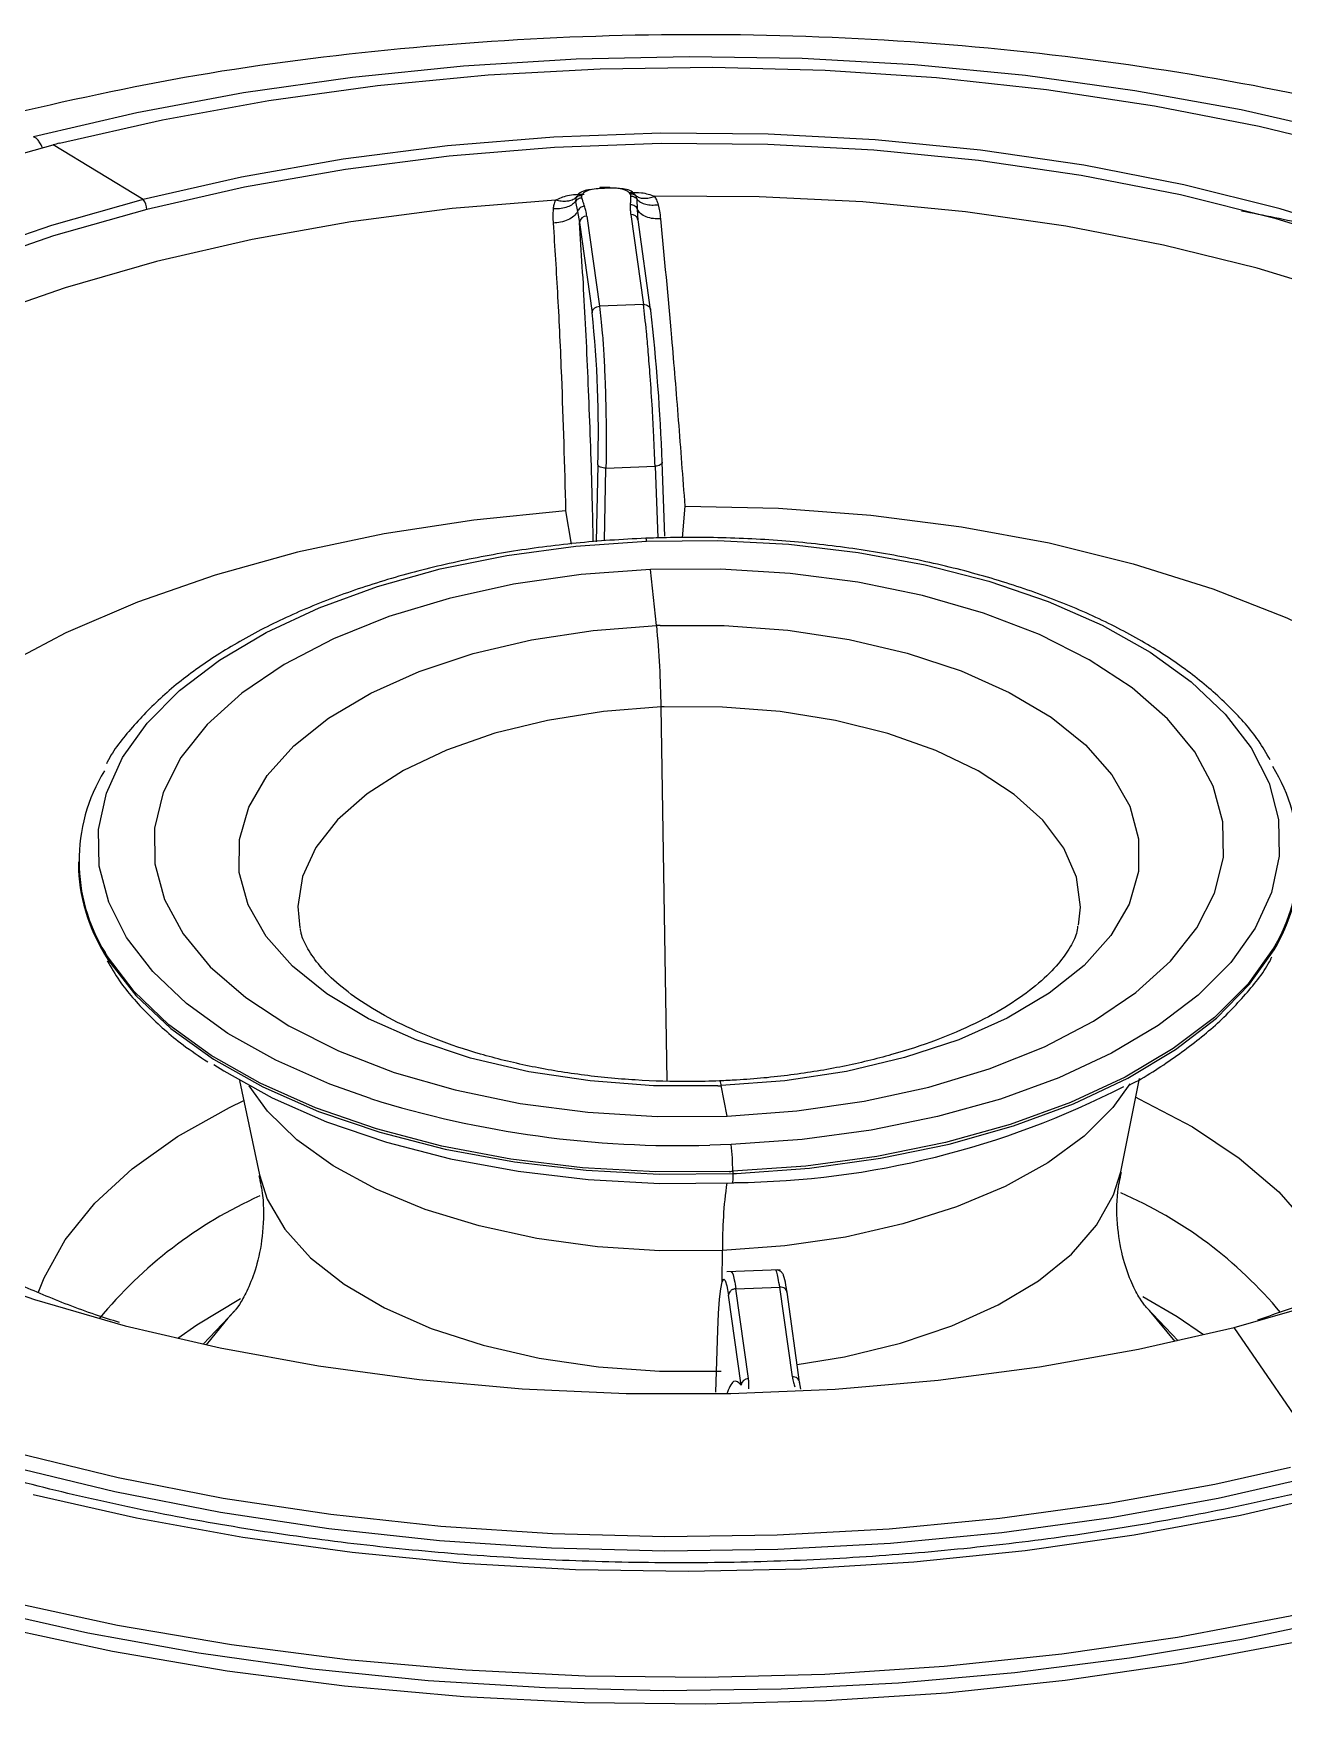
# Model space of a CAD drawing. Extents: x 939 to 1039, y 781 to 934.
# Drawn here: x 963.591 to 965.605, y 830.906 to 833.621 of the extents above; entities that cross this region are included whole.
import ezdxf

# ---------------------------------------------------------------- set-up
doc = ezdxf.new("R2010")
doc.units = 0
doc.header["$MEASUREMENT"] = 0
doc.layers.add('1', color=4, linetype='Continuous')

# ---------------------------------------------------------------- blocks, each defined once
blk = doc.blocks.new('Envoy')
at = {"layer": '1', "color": 3, "linetype": 'Continuous', "lineweight": 25}
for p, q in [((25.1135, 34.1791), (24.9683, 34.2673)), ((25.8111, 34.1818), (25.8104, 34.1756)), ((25.8104, 34.1756), (25.8136, 34.1598)), ((25.8192, 34.1911), (25.8183, 34.1901)), ((25.8652, 34.1992), (25.8498, 34.1986)), ((25.899, 34.193), (25.8989, 34.1933)), ((25.9096, 34.1795), (25.9075, 34.1855)), ((25.9102, 34.1635), (25.9096, 34.1795)), ((25.8136, 34.1598), (25.8169, 34.142)), ((25.8287, 34.1524), (25.8491, 34.0073)), ((25.8994, 34.155), (25.9198, 34.0101)), ((25.9101, 34.1496), (25.9106, 34.1522)), ((25.9112, 34.1456), (25.9102, 34.1635)), ((25.8169, 34.142), (25.8373, 33.9969)), ((25.9316, 34.0015), (25.9112, 34.1465)), ((25.9198, 34.0101), (25.8491, 34.0073)), ((25.8466, 33.7517), (25.8439, 33.6279)), ((25.857, 33.6292), (25.8595, 33.7465)), ((25.8595, 33.7465), (25.9387, 33.7496)), ((25.9387, 33.7496), (25.943, 33.6339)), ((25.9544, 33.637), (25.95, 33.7558)), ((25.7945, 33.6774), (25.8036, 33.6239)), ((25.9831, 33.6341), (25.9872, 33.6849)), ((25.9412, 33.4927), (25.9313, 33.5831)), ((25.9584, 32.759), (25.9484, 33.3616)), ((25.0091, 33.1121), (25.0091, 33.1084)), ((25.269, 32.7597), (25.3009, 32.6078)), ((26.0551, 32.7024), (26.0454, 32.7514)), ((26.6894, 32.6128), (26.7198, 32.7627)), ((26.0616, 32.6566), (26.0268, 32.6555)), ((26.0639, 32.6134), (26.064, 32.6097)), ((26.0469, 32.4352), (26.0475, 32.4856)), ((26.1402, 32.4549), (26.0542, 32.4515)), ((26.0775, 32.2689), (26.0572, 32.4138)), ((26.0689, 32.4241), (26.1396, 32.4269)), ((26.0893, 32.2793), (26.0689, 32.4241)), ((26.16, 32.2821), (26.1396, 32.4269)), ((26.1717, 32.2736), (26.1514, 32.4185)), ((25.2613, 32.3888), (25.2104, 32.3346)), ((26.7819, 32.3403), (26.7306, 32.394)), ((26.0366, 32.2573), (26.0398, 32.3573)), ((27.0177, 32.1495), (26.8721, 32.3619)), ((26.1736, 32.2622), (26.1707, 32.2766))]:
    blk.add_line(p, q, dxfattribs=at)
at = {"layer": '1', "color": 3, "linetype": 'Continuous', "lineweight": 25, "flags": 128}
for points in [[(27.5372, 34.123), (27.5085, 34.1352), (27.3634, 34.1914), (27.2102, 34.2416), (27.05, 34.2858), (26.8835, 34.3235), (26.7118, 34.3545), (26.536, 34.3788), (26.357, 34.3961), (26.1758, 34.4063), (25.9936, 34.4094), (25.8113, 34.4053), (25.6301, 34.3942), (25.4511, 34.376), (25.2752, 34.3509), (25.1035, 34.3189), (24.937, 34.2804)], [(24.9789, 34.27), (25.1449, 34.3078), (25.3161, 34.3388), (25.4915, 34.363), (25.6699, 34.38), (25.8504, 34.3898), (26.0317, 34.3924), (26.2128, 34.3877), (26.3925, 34.3757), (26.5698, 34.3566), (26.7435, 34.3304), (26.9127, 34.2973), (27.0761, 34.2576), (27.233, 34.2113), (27.3822, 34.1589), (27.5228, 34.1007), (27.6541, 34.037), (27.7751, 33.9682), (27.8852, 33.8947), (27.9837, 33.817), (28.0699, 33.7356), (28.1434, 33.6509), (28.1845, 33.5937)], [(27.7727, 33.7252), (27.6893, 33.8027), (27.593, 33.8761), (27.4845, 33.9449), (27.3646, 34.0086), (27.2343, 34.0666), (27.0946, 34.1186), (26.9465, 34.1641), (26.7911, 34.2029), (26.6296, 34.2345), (26.4633, 34.2588), (26.2934, 34.2756), (26.1212, 34.2847), (25.9481, 34.2861), (25.7753, 34.2798), (25.6041, 34.2658), (25.4359, 34.2443), (25.272, 34.2153), (25.1135, 34.1791)], [(23.8918, 33.6984), (23.9458, 33.7546), (24.0366, 33.8352), (24.1393, 33.912), (24.2534, 33.9844), (24.3783, 34.0521), (24.513, 34.1146), (24.6569, 34.1715), (24.8089, 34.2225), (24.9683, 34.2673)], [(27.7606, 33.7123), (27.6778, 33.7892), (27.5821, 33.8621), (27.4744, 33.9304), (27.3553, 33.9937), (27.2259, 34.0513), (27.0871, 34.103), (26.94, 34.1482), (26.7857, 34.1867), (26.6253, 34.2181), (26.4602, 34.2422), (26.2914, 34.2589), (26.1204, 34.268), (25.9484, 34.2694), (25.7768, 34.2631), (25.6068, 34.2492), (25.4398, 34.2278), (25.2769, 34.199), (25.1195, 34.1631)], [(25.1135, 34.1791), (24.9657, 34.1373), (24.8253, 34.0892), (24.6934, 34.0352), (24.5708, 33.9757), (24.4584, 33.9111), (24.3571, 33.842), (24.2676, 33.7687), (24.1905, 33.6918), (24.1264, 33.6118), (24.0757, 33.5294), (24.0389, 33.4452), (24.0188, 33.3732)], [(25.7781, 34.1783), (25.6117, 34.1645), (25.4483, 34.1433), (25.2891, 34.1149), (25.1352, 34.0794), (24.988, 34.0372), (24.8484, 33.9886), (24.7177, 33.934), (24.5967, 33.8737), (24.4864, 33.8083), (24.3877, 33.7382), (24.3013, 33.6641)], [(27.5395, 33.7898), (27.4337, 33.8565), (27.3168, 33.9181), (27.1898, 33.9743), (27.0537, 34.0246), (26.9093, 34.0685), (26.758, 34.1058), (26.6008, 34.1362), (26.439, 34.1594), (26.2737, 34.1753), (26.1063, 34.1837), (25.938, 34.1845)], [(25.1195, 34.1631), (24.9693, 34.1205), (24.8269, 34.0713), (24.6932, 34.0161), (24.5694, 33.9552), (24.4563, 33.889), (24.3548, 33.8181), (24.2657, 33.7429), (24.1896, 33.6641), (24.1272, 33.5823), (24.0788, 33.498), (24.0449, 33.412), (24.0257, 33.3248), (24.0214, 33.2371), (24.0319, 33.1496), (24.0573, 33.063), (24.0973, 32.9778), (24.1515, 32.8948), (24.2197, 32.8145)], [(24.9362, 32.0925), (25.1026, 32.0548), (25.2743, 32.0237), (25.4502, 31.9995), (25.6292, 31.9822), (25.8104, 31.972), (25.9926, 31.9689), (26.1748, 31.9729), (26.356, 31.984), (26.5351, 32.0022), (26.7109, 32.0274), (26.8826, 32.0593), (27.0491, 32.0979)], [(25.7945, 33.6774), (25.6464, 33.6628), (25.5018, 33.6405), (25.3624, 33.6108), (25.2295, 33.574), (25.1045, 33.5306), (24.9888, 33.4808), (24.8835, 33.4254), (24.7919, 33.3663)], [(25.9872, 33.6849), (26.1377, 33.6817), (26.2867, 33.6707), (26.4327, 33.652), (26.5742, 33.6258), (26.7096, 33.5924), (26.8376, 33.5521), (26.9569, 33.5053), (27.0663, 33.4525), (27.0906, 33.4392)], [(25.4799, 32.7306), (25.4142, 32.754), (25.3273, 32.7923), (25.25, 32.8357), (25.1836, 32.8836), (25.1289, 32.9353), (25.0869, 32.99), (25.0581, 33.0469), (25.0429, 33.1052), (25.0416, 33.1641), (25.0542, 33.2227), (25.0805, 33.2801), (25.12, 33.3355), (25.1723, 33.388), (25.2366, 33.4371), (25.3119, 33.4818), (25.3972, 33.5215), (25.4911, 33.5558), (25.5924, 33.584), (25.6995, 33.6058), (25.8108, 33.6208), (25.9249, 33.6289)], [(25.9249, 33.6289), (26.0399, 33.6299), (26.1543, 33.6238), (26.2663, 33.6106), (26.3743, 33.5906), (26.4768, 33.5641), (26.5722, 33.5315), (26.6592, 33.4932), (26.7365, 33.4498), (26.8029, 33.4019), (26.8575, 33.3502), (26.8996, 33.2955), (26.9284, 33.2386), (26.9435, 33.1802), (26.9448, 33.1214), (26.9323, 33.0628), (26.906, 33.0054), (26.8665, 32.95), (26.8141, 32.8974), (26.7499, 32.8484), (26.6746, 32.8037), (26.5893, 32.7639), (26.4954, 32.7297), (26.3941, 32.7015), (26.287, 32.6797), (26.1756, 32.6646), (26.0616, 32.6566)], [(25.9313, 33.5831), (25.8195, 33.5749), (25.7107, 33.5593), (25.6067, 33.5366), (25.5093, 33.5071), (25.4202, 33.4714), (25.3408, 33.4301), (25.2727, 33.3839), (25.2169, 33.3335), (25.1744, 33.2799), (25.1458, 33.2239), (25.1318, 33.1665), (25.1325, 33.1088), (25.148, 33.0516), (25.1779, 32.996), (25.2217, 32.9428), (25.2788, 32.8932), (25.3481, 32.8477), (25.4284, 32.8074), (25.5184, 32.7727), (25.6165, 32.7444), (25.7211, 32.7229), (25.8303, 32.7086), (25.9423, 32.7017), (26.0551, 32.7024)], [(26.0551, 32.7024), (26.167, 32.7106), (26.2758, 32.7262), (26.3798, 32.7489), (26.4772, 32.7784), (26.5663, 32.8141), (26.6456, 32.8554), (26.7138, 32.9016), (26.7696, 32.952), (26.8121, 33.0056), (26.8407, 33.0616), (26.8547, 33.1189), (26.854, 33.1767), (26.8385, 33.2339), (26.8086, 33.2895), (26.7648, 33.3426), (26.7077, 33.3923), (26.6384, 33.4377), (26.5581, 33.4781), (26.4681, 33.5128), (26.37, 33.5411), (26.2654, 33.5626), (26.1562, 33.5769), (26.0442, 33.5837), (25.9313, 33.5831)], [(26.0398, 32.7512), (25.9364, 32.7513), (25.8341, 32.7589), (25.7351, 32.7739), (25.6413, 32.7959), (25.5547, 32.8245), (25.4769, 32.8592), (25.4096, 32.8992), (25.3541, 32.9437), (25.3116, 32.9918), (25.2829, 33.0426), (25.2685, 33.0949), (25.2689, 33.1478), (25.2839, 33.2002), (25.3133, 33.251), (25.3565, 33.2992), (25.4125, 33.3438), (25.4803, 33.384), (25.5586, 33.4188), (25.6456, 33.4476), (25.7397, 33.4698), (25.8389, 33.4849), (25.9412, 33.4927)], [(25.9469, 33.493), (26.0503, 33.4929), (26.1525, 33.4852), (26.2515, 33.4703), (26.3453, 33.4482), (26.4319, 33.4196), (26.5097, 33.3849), (26.577, 33.3449), (26.6325, 33.3004), (26.675, 33.2523), (26.7038, 33.2016), (26.7181, 33.1492), (26.7177, 33.0963), (26.7027, 33.0439), (26.6733, 32.9931), (26.6302, 32.9449), (26.5741, 32.9003), (26.5063, 32.8602), (26.4281, 32.8254), (26.341, 32.7965), (26.247, 32.7743), (26.1478, 32.7592), (26.0454, 32.7514)], [(25.9484, 33.3616), (25.8554, 33.3543), (25.7654, 33.34), (25.6805, 33.3191), (25.6026, 33.292), (25.5334, 33.2592), (25.4744, 33.2216), (25.427, 33.1799), (25.3921, 33.1351), (25.3706, 33.0882), (25.363, 33.0403), (25.3662, 33.0057)], [(26.6212, 33.0098), (26.6242, 33.0392), (26.6179, 33.0872), (26.5976, 33.1342), (26.5639, 33.179), (26.5176, 33.2208), (26.4596, 33.2585), (26.3912, 33.2913), (26.314, 33.3186), (26.2297, 33.3397), (26.1401, 33.3541), (26.0473, 33.3615), (25.9533, 33.3617)], [(27.9678, 32.2454), (27.8387, 32.1736), (27.6996, 32.1068), (27.5515, 32.0453), (27.3951, 31.9895), (27.2311, 31.9397), (27.0606, 31.8962), (26.8844, 31.8591), (26.7034, 31.8287), (26.5187, 31.8051), (26.3311, 31.7884), (26.1417, 31.7788), (25.9516, 31.7763), (25.7616, 31.7809), (25.5729, 31.7926), (25.3865, 31.8114), (25.2033, 31.837), (25.0242, 31.8694), (24.8504, 31.9085)], [(26.872, 32.3619), (27.0238, 32.405), (27.1678, 32.4547), (27.3028, 32.5105), (27.4278, 32.5722), (27.5419, 32.6392), (27.6442, 32.711), (27.7339, 32.787), (27.8104, 32.8668), (27.8731, 32.9496), (27.9215, 33.0348), (27.9551, 33.1218), (27.9739, 33.21), (27.9773, 33.2492)], [(24.0168, 33.1675), (24.0334, 33.1018), (24.0676, 33.0174), (24.1156, 32.9349), (24.1772, 32.8548), (24.2518, 32.7776), (24.339, 32.7041), (24.4381, 32.6346), (24.5484, 32.5697), (24.6691, 32.5098), (24.7993, 32.4554), (24.9382, 32.4069), (25.0846, 32.3646), (25.2376, 32.3289), (25.396, 32.2999), (25.5587, 32.2779), (25.7246, 32.2631), (25.8923, 32.2555), (26.0608, 32.2553), (26.2289, 32.2623), (26.3952, 32.2766), (26.5586, 32.2981), (26.7179, 32.3266), (26.872, 32.3619)], [(25.0514, 32.9635), (25.0579, 32.9529), (25.1015, 32.8965), (25.158, 32.8433), (25.2267, 32.794), (25.3066, 32.7493), (25.3964, 32.7099), (25.4948, 32.6763), (25.6005, 32.6491), (25.7119, 32.6285), (25.8274, 32.615), (25.9454, 32.6087), (26.064, 32.6097)], [(26.0581, 32.6132), (25.9394, 32.6126), (25.8216, 32.6192), (25.7062, 32.6331), (25.5951, 32.654), (25.4897, 32.6816), (25.3916, 32.7155), (25.3023, 32.7552), (25.223, 32.8001), (25.1549, 32.8496), (25.0989, 32.903), (25.056, 32.9595), (25.0521, 32.9658)], [(26.9356, 32.9727), (26.8946, 32.9156), (26.8405, 32.8614), (26.774, 32.811), (26.6962, 32.7649), (26.6082, 32.724), (26.5113, 32.6887), (26.4069, 32.6597), (26.2964, 32.6372), (26.1815, 32.6217), (26.0639, 32.6134)], [(26.0702, 32.61), (26.1877, 32.6187), (26.3023, 32.6345), (26.4125, 32.6573), (26.5166, 32.6867), (26.6131, 32.7223), (26.7005, 32.7635), (26.7778, 32.8098), (26.8436, 32.8604), (26.897, 32.9148), (26.9364, 32.9703)], [(25.2274, 32.7856), (25.2434, 32.7753), (25.3215, 32.7316), (25.4093, 32.693), (25.5057, 32.6601), (25.6091, 32.6335), (25.7181, 32.6134), (25.8311, 32.6001), (25.9465, 32.594), (26.0625, 32.595)], [(26.0475, 32.4856), (25.9462, 32.4851), (25.8457, 32.4918), (25.748, 32.5053), (25.6549, 32.5256), (25.5681, 32.5521), (25.4893, 32.5845), (25.4198, 32.6221), (25.3611, 32.6642), (25.3142, 32.7101), (25.2844, 32.751)], [(26.7037, 32.7541), (26.6764, 32.7161), (26.6301, 32.6699), (26.5719, 32.6272), (26.503, 32.589), (26.4246, 32.5559), (26.3382, 32.5286), (26.2454, 32.5075), (26.1479, 32.4931), (26.0475, 32.4856)], [(24.9444, 32.4178), (24.9538, 32.4419), (24.9878, 32.5032), (25.0354, 32.562), (25.096, 32.6176), (25.1688, 32.6693), (25.2528, 32.7163), (25.2758, 32.7275)], [(26.7137, 32.7326), (26.7184, 32.7304), (26.8048, 32.685), (26.8803, 32.6348), (26.9439, 32.5804), (26.9946, 32.5225), (27.0318, 32.4619), (27.0478, 32.4237)], [(25.3009, 32.6078), (25.3135, 32.5686), (25.3418, 32.52), (25.3834, 32.4739), (25.4374, 32.4314), (25.5027, 32.3932), (25.5779, 32.3602), (25.6616, 32.333), (25.752, 32.3122), (25.8474, 32.2982), (25.9457, 32.2913), (26.0451, 32.2916)], [(26.064, 32.6097), (26.0639, 32.6057), (26.0639, 32.6022), (26.0638, 32.5993), (26.0636, 32.597), (26.0634, 32.5954), (26.0631, 32.5945), (26.0628, 32.5944), (26.0625, 32.595)], [(26.1677, 32.3021), (26.244, 32.3147), (26.3341, 32.3364), (26.4173, 32.3644), (26.4919, 32.3982), (26.5565, 32.437), (26.6097, 32.48), (26.6505, 32.5265), (26.6779, 32.5755), (26.6894, 32.6128)], [(27.1391, 31.9374), (26.9625, 31.8965), (26.7806, 31.8623), (26.5942, 31.8353), (26.4045, 31.8154), (26.2125, 31.8028), (26.0193, 31.7976), (25.8259, 31.7998), (25.6335, 31.8094), (25.443, 31.8263), (25.2557, 31.8505), (25.0724, 31.8817), (24.8944, 31.92), (24.7224, 31.9649), (24.5576, 32.0163), (24.4008, 32.0738), (24.2529, 32.1373), (24.1148, 32.2062), (23.9871, 32.2803), (23.8707, 32.359), (23.7661, 32.4421), (23.674, 32.5289)], [(27.0134, 32.1245), (26.8464, 32.0864), (26.6741, 32.0551), (26.4977, 32.0309), (26.3181, 32.0137), (26.1366, 32.0038), (25.9542, 32.0013), (25.772, 32.006), (25.5911, 32.018), (25.4128, 32.0373), (25.238, 32.0636), (25.0678, 32.0969), (24.9034, 32.1369), (24.7456, 32.1834), (24.5955, 32.2361), (24.454, 32.2947), (24.3219, 32.3588), (24.2001, 32.428), (24.0894, 32.5019), (24.062, 32.5222)], [(27.1495, 31.8958), (26.9714, 31.8545), (26.7878, 31.8201), (26.5998, 31.7927), (26.4084, 31.7727), (26.2146, 31.76), (26.0196, 31.7547), (25.8245, 31.757), (25.6303, 31.7666), (25.4382, 31.7837), (25.2491, 31.8081), (25.0642, 31.8396), (24.8846, 31.8782), (24.7111, 31.9235), (24.5448, 31.9754), (24.3865, 32.0335), (24.2373, 32.0975), (24.0979, 32.167), (23.9691, 32.2418), (23.8516, 32.3212), (23.7461, 32.405), (23.6532, 32.4926)], [(26.0399, 32.3573), (26.041, 32.3845), (26.0426, 32.4071), (26.0446, 32.4241), (26.0468, 32.4351), (26.0493, 32.4396), (26.0519, 32.4375), (26.0546, 32.4287), (26.0572, 32.4138)], [(26.9629, 32.1359), (26.8412, 32.109), (26.6699, 32.0779), (26.4946, 32.0538), (26.3161, 32.0368), (26.1356, 32.0269), (25.9543, 32.0244), (25.7732, 32.0291), (25.5935, 32.041), (25.4162, 32.0602), (25.2425, 32.0863), (25.0734, 32.1194), (24.9099, 32.1592), (24.7531, 32.2054), (24.6039, 32.2578), (24.4632, 32.316), (24.332, 32.3797), (24.2676, 32.4149)], [(26.8229, 32.3498), (26.7803, 32.3789), (26.7248, 32.4113)], [(25.2707, 32.4081), (25.1999, 32.3655), (25.1693, 32.3438)], [(25.2609, 32.3884), (25.2498, 32.3769), (25.215, 32.3337)], [(26.7773, 32.3393), (26.7358, 32.3889), (26.7325, 32.3922)]]:
    blk.add_lwpolyline(points, dxfattribs=at)
at = {"layer": '1', "color": 3, "linetype": 'Continuous', "lineweight": 25}
for centre, radius, start, end in [((25.9542, 30.4061), 3.985, 104.1668, 104.3238), ((25.0962, 34.1635), 0.0233, 358.9918, 42.0532), ((25.8285, 34.1408), 0.0116, 88.9374, 173.8289), ((25.9006, 34.1443), 0.0108, 11.8522, 96.2861), ((23.976, 33.8041), 1.8713, 358.396, 5.9141), ((23.0017, 33.6575), 2.95, 1.9098, 6.6801), ((25.9172, 33.6293), 0.00774, 357.4092, 31.6861), ((25.9991, 32.0286), 1.4653, 92.0433, 92.2654), ((24.3519, 33.3401), 1.5967, 0.7686, 5.4849), ((26.0241, 31.4012), 1.9619, 92.0677, 92.2118), ((25.2896, 33.1131), 0.2794, 148.6045, 211.8188), ((26.6941, 33.1182), 0.282, 328.9246, 31.4987), ((25.2931, 33.1125), 0.284, 180.8317, 211.6655), ((26.6891, 33.1188), 0.2885, 328.9992, 359.3344), ((25.9865, 34.2422), 1.492, 272.0444, 272.2626), ((26.0366, 32.7524), 0.00891, 353.2747, 47.5782), ((26.0522, 34.0018), 1.4067, 270.668, 297.1596), ((25.9774, 34.3249), 1.6701, 252.6719, 271.6964), ((25.6715, 32.6136), 0.3924, 359.9717, 6.2816), ((25.9925, 34.4235), 1.8115, 272.0734, 272.2599), ((25.9828, 34.6553), 2.0472, 272.271, 272.445), ((25.5937, 31.9232), 0.7131, 114.2004, 140.5945), ((26.7418, 32.4971), 0.6944, 171.9187, 180.9457), ((25.9899, 34.4343), 1.8408, 272.26, 272.4493), ((26.4163, 31.9452), 0.6897, 39.706, 66.6815), ((26.089, 32.2677), 0.0116, 88.9312, 173.8399), ((26.1612, 32.2715), 0.0107, 6.2987, 96.568)]:
    blk.add_arc(centre, radius, start, end, dxfattribs=at)
for points, knots in [([(24.8476, 34.3054), (24.9507, 34.3293), (25.1569, 34.3771), (25.4857, 34.4218), (25.8218, 34.4458), (26.1612, 34.4468), (26.4977, 34.4251), (26.8255, 34.3812), (27.1391, 34.3156), (27.4332, 34.2297), (27.702, 34.1246), (27.9443, 34.0032), (28.0769, 33.91), (28.1432, 33.8634)], [0, 0, 0, 0, 0.090909, 0.181818, 0.272727, 0.363636, 0.454545, 0.545454, 0.636364, 0.727273, 0.818182, 0.909091, 1, 1, 1, 1]), ([(24.9513, 34.2626), (24.9506, 34.2641), (24.9487, 34.2683), (24.9452, 34.2736), (24.941, 34.2783), (24.9384, 34.2797), (24.937, 34.2804)], [0, 0, 0, 0, 0.16568, 0.443765, 0.7219, 1, 1, 1, 1]), ([(25.7781, 34.1783), (25.777, 34.1757), (25.7751, 34.1711), (25.7746, 34.1662), (25.7744, 34.1641)], [0, 0, 0, 0, 0.5603537, 1, 1, 1, 1]), ([(25.8104, 34.1756), (25.8084, 34.1738), (25.8043, 34.17), (25.7953, 34.1662), (25.7851, 34.164), (25.7779, 34.1641), (25.7744, 34.1641)], [0, 0, 0, 0, 0.250222, 0.506822, 0.759838, 1, 1, 1, 1]), ([(25.7781, 34.1783), (25.7844, 34.1812), (25.7986, 34.1875), (25.8153, 34.1878), (25.8246, 34.188)], [0, 0, 0, 0, 0.4509755, 1, 1, 1, 1]), ([(25.8111, 34.1818), (25.8091, 34.1805), (25.8052, 34.1779), (25.7969, 34.1761), (25.7877, 34.1761), (25.7812, 34.1776), (25.7781, 34.1783)], [0, 0, 0, 0, 0.249555, 0.505301, 0.758238, 1, 1, 1, 1]), ([(25.8207, 34.1819), (25.8197, 34.1817), (25.8175, 34.1814), (25.8146, 34.18), (25.8121, 34.1781), (25.8109, 34.1764), (25.8104, 34.1756)], [0, 0, 0, 0, 0.24544, 0.500032, 0.754641, 1, 1, 1, 1]), ([(25.837, 34.1954), (25.8331, 34.1949), (25.825, 34.1938), (25.8156, 34.19), (25.8126, 34.1846), (25.8111, 34.1818)], [0, 0, 0, 0, 0.311274, 0.648211, 1, 1, 1, 1]), ([(25.8205, 34.1855), (25.8195, 34.1854), (25.8175, 34.1854), (25.814, 34.1844), (25.8122, 34.1828), (25.8111, 34.1818)], [0, 0, 0, 0, 0.277134, 0.562102, 1, 1, 1, 1]), ([(25.8207, 34.1819), (25.8205, 34.1825), (25.8203, 34.1837), (25.8205, 34.1849), (25.8205, 34.1855)], [0, 0, 0, 0, 0.5597626, 1, 1, 1, 1]), ([(25.8502, 34.1969), (25.8458, 34.1966), (25.8375, 34.196), (25.8278, 34.1929), (25.8222, 34.1892), (25.8211, 34.1867), (25.8205, 34.1855)], [0, 0, 0, 0, 0.333501, 0.622417, 0.821336, 1, 1, 1, 1]), ([(25.8249, 34.1684), (25.8241, 34.1709), (25.8226, 34.1754), (25.8213, 34.1799), (25.8207, 34.1819)], [0, 0, 0, 0, 0.5600166, 1, 1, 1, 1]), ([(25.8502, 34.1969), (25.8501, 34.1974), (25.85, 34.1984), (25.8497, 34.1987), (25.8495, 34.198), (25.8495, 34.1968), (25.8494, 34.1962)], [0, 0, 0, 0, 0.244412, 0.500014, 0.755562, 1, 1, 1, 1]), ([(25.8656, 34.1975), (25.8628, 34.1974), (25.8576, 34.1972), (25.8525, 34.197), (25.8502, 34.1969)], [0, 0, 0, 0, 0.560022, 1, 1, 1, 1]), ([(25.8656, 34.1975), (25.8656, 34.198), (25.8654, 34.199), (25.8652, 34.1993), (25.865, 34.1986), (25.8649, 34.1974), (25.8649, 34.1968)], [0, 0, 0, 0, 0.244367, 0.499933, 0.755493, 1, 1, 1, 1]), ([(25.8983, 34.1885), (25.8976, 34.1894), (25.8962, 34.1915), (25.8917, 34.1941), (25.8851, 34.1963), (25.8761, 34.1976), (25.8692, 34.1976), (25.8656, 34.1975)], [0, 0, 0, 0, 0.149488, 0.312488, 0.494147, 0.732243, 1, 1, 1, 1]), ([(25.9075, 34.1855), (25.9053, 34.1882), (25.9011, 34.1933), (25.8909, 34.1962), (25.8832, 34.1966), (25.88, 34.1968)], [0, 0, 0, 0, 0.377454, 0.738048, 1, 1, 1, 1]), ([(25.898, 34.1904), (25.9043, 34.1907), (25.9184, 34.1913), (25.931, 34.1869), (25.938, 34.1845)], [0, 0, 0, 0, 0.447634, 1, 1, 1, 1]), ([(25.8983, 34.1885), (25.8992, 34.1885), (25.9009, 34.1887), (25.9035, 34.1881), (25.9058, 34.1871), (25.9069, 34.1861), (25.9075, 34.1855)], [0, 0, 0, 0, 0.246548, 0.499961, 0.753413, 1, 1, 1, 1]), ([(25.8983, 34.1885), (25.8985, 34.1878), (25.899, 34.1867), (25.8991, 34.1855), (25.8991, 34.1849)], [0, 0, 0, 0, 0.559851, 1, 1, 1, 1]), ([(25.8991, 34.1849), (25.8991, 34.1824), (25.899, 34.1778), (25.8988, 34.1732), (25.8987, 34.1712)], [0, 0, 0, 0, 0.560022, 1, 1, 1, 1]), ([(25.8991, 34.1849), (25.9001, 34.1849), (25.9023, 34.1847), (25.9053, 34.1836), (25.9078, 34.1819), (25.909, 34.1803), (25.9096, 34.1795)], [0, 0, 0, 0, 0.24537, 0.500065, 0.754748, 1, 1, 1, 1]), ([(25.9075, 34.1855), (25.9092, 34.1844), (25.9127, 34.182), (25.9203, 34.1809), (25.9289, 34.1816), (25.935, 34.1836), (25.938, 34.1845)], [0, 0, 0, 0, 0.249558, 0.505313, 0.758233, 1, 1, 1, 1]), ([(25.9096, 34.1795), (25.9114, 34.1779), (25.915, 34.1745), (25.9234, 34.1714), (25.9331, 34.1699), (25.94, 34.1705), (25.9434, 34.1708)], [0, 0, 0, 0, 0.249833, 0.506103, 0.759199, 1, 1, 1, 1]), ([(25.9441, 34.1709), (25.9433, 34.1735), (25.9418, 34.1782), (25.9392, 34.1826), (25.938, 34.1845)], [0, 0, 0, 0, 0.558742, 1, 1, 1, 1]), ([(25.7744, 34.1641), (25.7742, 34.1599), (25.7738, 34.1523), (25.7742, 34.1447), (25.7744, 34.1413)], [0, 0, 0, 0, 0.560595, 1, 1, 1, 1]), ([(25.8136, 34.1598), (25.812, 34.1573), (25.8086, 34.1522), (25.7987, 34.1462), (25.7869, 34.1422), (25.7784, 34.1416), (25.7744, 34.1413)], [0, 0, 0, 0, 0.2529599, 0.5133492, 0.7665033, 1, 1, 1, 1]), ([(25.8249, 34.1684), (25.8236, 34.1682), (25.8211, 34.1677), (25.8176, 34.1658), (25.8149, 34.163), (25.8141, 34.1608), (25.8136, 34.1598)], [0, 0, 0, 0, 0.243017, 0.499967, 0.756905, 1, 1, 1, 1]), ([(25.8287, 34.1524), (25.8282, 34.1554), (25.8273, 34.1607), (25.8256, 34.1661), (25.8249, 34.1684)], [0, 0, 0, 0, 0.5599843, 1, 1, 1, 1]), ([(25.8987, 34.1712), (25.8986, 34.1682), (25.8985, 34.1628), (25.8992, 34.1574), (25.8994, 34.155)], [0, 0, 0, 0, 0.559931, 1, 1, 1, 1]), ([(25.8987, 34.1712), (25.9, 34.1711), (25.9026, 34.1708), (25.9061, 34.1691), (25.9088, 34.1666), (25.9097, 34.1645), (25.9102, 34.1635)], [0, 0, 0, 0, 0.2430601, 0.5000242, 0.7568628, 1, 1, 1, 1]), ([(25.948, 34.148), (25.944, 34.148), (25.9356, 34.148), (25.9241, 34.151), (25.9146, 34.1562), (25.9116, 34.1611), (25.9102, 34.1635)], [0, 0, 0, 0, 0.2334045, 0.4865551, 0.7469829, 1, 1, 1, 1]), ([(25.9434, 34.1708), (25.9435, 34.1708), (25.9438, 34.1708), (25.944, 34.1708), (25.9441, 34.1709)], [0, 0, 0, 0, 0.56257, 1, 1, 1, 1]), ([(25.948, 34.148), (25.9475, 34.1523), (25.9465, 34.16), (25.9448, 34.1675), (25.9441, 34.1709)], [0, 0, 0, 0, 0.559329, 1, 1, 1, 1]), ([(25.9872, 33.6849), (25.9837, 33.7313), (25.9768, 33.8243), (25.9637, 33.9839), (25.9539, 34.0858), (25.948, 34.148)], [0, 0, 0, 0, 0.280162, 0.560321, 1, 1, 1, 1]), ([(26.8839, 34.161), (26.92, 34.154), (27.0278, 34.1329), (27.1256, 34.1013), (27.1907, 34.0803)], [0, 0, 0, 0, 0.334712, 1, 1, 1, 1]), ([(25.7744, 34.1413), (25.7769, 34.1023), (25.7819, 34.0243), (25.7892, 33.8699), (25.7925, 33.7504), (25.7945, 33.6774)], [0, 0, 0, 0, 0.280145, 0.560297, 1, 1, 1, 1]), ([(25.839, 33.6274), (25.8387, 33.6443), (25.8373, 33.717), (25.8329, 33.8428), (25.826, 34.0005), (25.82, 34.0948), (25.8169, 34.142)], [0, 0, 0, 0, 0.091327, 0.394224, 0.697123, 1, 1, 1, 1]), ([(25.8373, 33.997), (25.8375, 33.9983), (25.838, 34.0009), (25.8407, 34.0042), (25.8445, 34.0067), (25.8476, 34.0071), (25.8491, 34.0073)], [0, 0, 0, 0, 0.2500175, 0.500064, 0.7500535, 1, 1, 1, 1]), ([(25.8491, 34.0073), (25.8507, 33.9939), (25.8532, 33.9728), (25.856, 33.9307), (25.8582, 33.8877), (25.8595, 33.8396), (25.86, 33.7958), (25.8598, 33.7663), (25.8596, 33.7518), (25.8595, 33.7465)], [0, 0, 0, 0, 0.225427, 0.35657, 0.499702, 0.690185, 0.837162, 0.94047, 1, 1, 1, 1]), ([(25.9387, 33.7496), (25.9381, 33.7658), (25.9369, 33.7951), (25.9342, 33.8451), (25.9311, 33.8915), (25.9278, 33.9333), (25.9241, 33.9754), (25.9215, 33.9966), (25.9198, 34.0101)], [0, 0, 0, 0, 0.176665, 0.320155, 0.500149, 0.642586, 0.773523, 1, 1, 1, 1]), ([(25.9198, 34.0101), (25.9213, 34.01), (25.9244, 34.0098), (25.9282, 34.0077), (25.931, 34.0045), (25.9314, 34.0019), (25.9316, 34.0006)], [0, 0, 0, 0, 0.249924, 0.499984, 0.749984, 1, 1, 1, 1]), ([(25.8595, 33.7465), (25.8579, 33.7465), (25.8548, 33.7466), (25.8506, 33.7478), (25.8475, 33.7496), (25.8469, 33.751), (25.8466, 33.7517)], [0, 0, 0, 0, 0.250007, 0.499974, 0.749978, 1, 1, 1, 1]), ([(25.95, 33.7558), (25.95, 33.755), (25.9498, 33.7536), (25.9473, 33.7515), (25.9434, 33.75), (25.9403, 33.7497), (25.9387, 33.7496)], [0, 0, 0, 0, 0.250024, 0.499981, 0.749987, 1, 1, 1, 1]), ([(25.9237, 33.6333), (25.9044, 33.6324), (25.8485, 33.6296), (25.7569, 33.6202), (25.651, 33.6031), (25.5494, 33.5798), (25.4533, 33.5506), (25.3639, 33.516), (25.2823, 33.4761), (25.2096, 33.4314), (25.1464, 33.3825), (25.0953, 33.3294), (25.0646, 33.2915), (25.0548, 33.2709), (25.0543, 33.2699)], [0, 0, 0, 0, 0.049567, 0.143704, 0.237915, 0.332199, 0.426586, 0.521108, 0.615794, 0.710653, 0.805665, 0.900673, 0.99533, 1, 1, 1, 1]), ([(26.9301, 33.2765), (26.9241, 33.2869), (26.9073, 33.3161), (26.867, 33.3611), (26.8105, 33.4113), (26.743, 33.4576), (26.666, 33.4995), (26.5805, 33.5364), (26.4876, 33.568), (26.3886, 33.5939), (26.2847, 33.6137), (26.1772, 33.6274), (26.0675, 33.6346), (25.9826, 33.6353), (25.9348, 33.6337), (25.9237, 33.6333)], [0, 0, 0, 0, 0.045518, 0.128701, 0.212847, 0.297547, 0.382449, 0.467317, 0.552086, 0.636744, 0.721308, 0.805798, 0.89024, 0.974658, 1, 1, 1, 1]), ([(26.6197, 33.0084), (26.6193, 33.0046), (26.6182, 32.9941), (26.6074, 32.9725), (26.5865, 32.9437), (26.5542, 32.9126), (26.5102, 32.881), (26.4561, 32.8511), (26.3926, 32.824), (26.3208, 32.8005), (26.2421, 32.7815), (26.1579, 32.7677), (26.0905, 32.7612), (26.0518, 32.7594), (26.0426, 32.759)], [0, 0, 0, 0, 0.0514315, 0.143364, 0.2303767, 0.32295, 0.413787, 0.5046259, 0.5961781, 0.6886769, 0.7820532, 0.8761338, 0.9707187, 1, 1, 1, 1]), ([(26.0426, 32.759), (26.0271, 32.7585), (25.9819, 32.7572), (25.9066, 32.7596), (25.8189, 32.768), (25.7349, 32.7821), (25.6563, 32.8015), (25.5849, 32.8253), (25.5223, 32.8528), (25.4696, 32.8828), (25.4278, 32.9139), (25.3971, 32.9444), (25.3777, 32.9726), (25.3686, 32.9923), (25.3675, 33.0017), (25.3672, 33.0044)], [0, 0, 0, 0, 0.0447687, 0.1308665, 0.2169102, 0.3026617, 0.3879335, 0.4725365, 0.5562848, 0.6390447, 0.7208432, 0.802087, 0.883642, 0.967672, 1, 1, 1, 1]), ([(26.7026, 32.7522), (26.7027, 32.7522), (26.7299, 32.7655), (26.7764, 32.7966), (26.8405, 32.845), (26.8914, 32.8983), (26.9223, 32.9365), (26.9323, 32.9575), (26.933, 32.9589)], [0, 0, 0, 0, 0.000679, 0.2462, 0.492111, 0.738015, 0.983008, 1, 1, 1, 1]), ([(27.0339, 32.1097), (27.0071, 32.103), (26.9291, 32.0836), (26.796, 32.056), (26.634, 32.0287), (26.4683, 32.0076), (26.3002, 31.9926), (26.1303, 31.9839), (25.9598, 31.9815), (25.7894, 31.9855), (25.6201, 31.9957), (25.4528, 32.0122), (25.2884, 32.0349), (25.1278, 32.0636), (24.9718, 32.0981), (24.8214, 32.1384), (24.6772, 32.184), (24.5402, 32.2348), (24.411, 32.2905), (24.2902, 32.3507), (24.1787, 32.4151), (24.0768, 32.4833), (23.9852, 32.5548), (23.9043, 32.6294), (23.8345, 32.7064), (23.7762, 32.7856), (23.7292, 32.8653), (23.708, 32.919), (23.6976, 32.9452)], [0, 0, 0, 0, 0.020633, 0.059888, 0.099161, 0.138444, 0.177735, 0.217032, 0.256332, 0.295633, 0.334933, 0.374227, 0.413515, 0.452792, 0.492058, 0.531308, 0.570542, 0.609754, 0.648945, 0.688112, 0.727257, 0.766382, 0.805496, 0.84461, 0.883745, 0.922936, 0.962231, 1, 1, 1, 1]), ([(25.0558, 32.9525), (25.062, 32.9417), (25.079, 32.912), (25.12, 32.8667), (25.1676, 32.8229), (25.2041, 32.7987), (25.2178, 32.7897)], [0, 0, 0, 0, 0.179252, 0.493069, 0.810521, 1, 1, 1, 1]), ([(23.2065, 32.729), (23.2119, 32.6673), (23.2229, 32.5437), (23.2965, 32.3616), (23.4117, 32.1847), (23.5714, 32.0157), (23.7739, 31.8571), (23.9968, 31.724), (24.2274, 31.6146), (24.4557, 31.5261), (24.7026, 31.4489), (24.966, 31.3842), (25.2433, 31.3331), (25.5313, 31.2966), (25.8265, 31.2753), (26.1251, 31.2697), (26.4231, 31.28), (26.7166, 31.3059), (27.0016, 31.3469), (27.3044, 31.4082), (27.6166, 31.4944), (27.9257, 31.6094), (28.1984, 31.7422), (28.4322, 31.8899), (28.6248, 32.0497), (28.7752, 32.219), (28.8814, 32.3951), (28.9468, 32.5757), (28.9531, 32.6976), (28.9562, 32.7585)], [0, 0, 0, 0, 0.0398688, 0.0799058, 0.1200331, 0.1606319, 0.2014909, 0.2428555, 0.2742573, 0.3059747, 0.3380107, 0.3703513, 0.4029658, 0.435807, 0.4688064, 0.5018812, 0.5349424, 0.5678959, 0.6006575, 0.633159, 0.6759514, 0.7181592, 0.7597875, 0.8006413, 0.8411834, 0.8813303, 0.9209935, 0.9605762, 1, 1, 1, 1]), ([(25.3001, 32.6068), (25.3024, 32.5961), (25.3085, 32.5673), (25.3077, 32.516), (25.2984, 32.4649), (25.2843, 32.4266), (25.2711, 32.4018), (25.2617, 32.3892), (25.2615, 32.3891), (25.2614, 32.389)], [0, 0, 0, 0, 0.111421, 0.300747, 0.475481, 0.630429, 0.76988, 0.909779, 1, 1, 1, 1]), ([(26.7305, 32.3942), (26.7304, 32.3944), (26.73, 32.3947), (26.7204, 32.4075), (26.7068, 32.4325), (26.6925, 32.4714), (26.6831, 32.5225), (26.6821, 32.5732), (26.6881, 32.6016), (26.6903, 32.6119)], [0, 0, 0, 0, 0.096227, 0.231213, 0.374713, 0.530809, 0.703194, 0.892424, 1, 1, 1, 1]), ([(27.2966, 32.5706), (27.2957, 32.5698), (27.2896, 32.564), (27.2708, 32.5487), (27.2362, 32.5239), (27.1902, 32.4953), (27.1332, 32.4644), (27.0651, 32.4323), (26.9908, 32.4014), (26.9353, 32.3824), (26.9095, 32.3736)], [0, 0, 0, 0, 0.023585, 0.161136, 0.298973, 0.438245, 0.579796, 0.724098, 0.871362, 1, 1, 1, 1]), ([(25.0754, 32.3697), (25.0624, 32.3738), (25.0179, 32.388), (24.9514, 32.4142), (24.877, 32.4469), (24.8151, 32.4788), (24.7744, 32.5026), (24.7566, 32.5146), (24.7521, 32.5176)], [0, 0, 0, 0, 0.089095, 0.305209, 0.51752, 0.725971, 0.930782, 1, 1, 1, 1]), ([(26.0614, 32.4514), (26.0622, 32.4509), (26.0647, 32.4493), (26.0673, 32.4341), (26.0689, 32.4241)], [0, 0, 0, 0, 0.34755, 1, 1, 1, 1]), ([(26.1514, 32.4184), (26.1507, 32.4225), (26.1489, 32.4347), (26.1472, 32.4422), (26.1446, 32.4487), (26.1408, 32.4526), (26.1365, 32.4547), (26.1338, 32.4543), (26.133, 32.4542)], [0, 0, 0, 0, 0.236856, 0.70418, 0.839253, 0.908007, 0.972379, 1, 1, 1, 1]), ([(26.1396, 32.4269), (26.138, 32.4368), (26.1355, 32.452), (26.1337, 32.4537), (26.1331, 32.4543)], [0, 0, 0, 0, 0.644172, 1, 1, 1, 1]), ([(26.0689, 32.4241), (26.0674, 32.4239), (26.0643, 32.4235), (26.0605, 32.4211), (26.0578, 32.4177), (26.0574, 32.4151), (26.0572, 32.4138)], [0, 0, 0, 0, 0.2500381, 0.5000301, 0.7500206, 1, 1, 1, 1]), ([(26.1514, 32.4175), (26.1512, 32.4188), (26.1508, 32.4214), (26.148, 32.4245), (26.1442, 32.4266), (26.1411, 32.4268), (26.1396, 32.4269)], [0, 0, 0, 0, 0.249985, 0.499941, 0.749972, 1, 1, 1, 1]), ([(26.0775, 32.2689), (26.0734, 32.2731), (26.0652, 32.2813), (26.0576, 32.263), (26.0539, 32.2541)], [0, 0, 0, 0, 0.512847, 1, 1, 1, 1]), ([(26.09, 32.2631), (26.0901, 32.2661), (26.0902, 32.2715), (26.0895, 32.2769), (26.0893, 32.2793)], [0, 0, 0, 0, 0.560013, 1, 1, 1, 1]), ([(26.16, 32.2821), (26.1605, 32.2791), (26.1614, 32.2737), (26.1631, 32.2684), (26.1638, 32.266)], [0, 0, 0, 0, 0.559935, 1, 1, 1, 1])]:
    blk.add_open_spline(points, degree=3, knots=knots, dxfattribs=at)

msp = doc.modelspace()

# ---------------------------------------------------------------- block references
at = {"layer": '1'}
msp.add_blockref('Envoy', (938.6538, 799.1744), dxfattribs=at)

doc.saveas('drawing.dxf')
